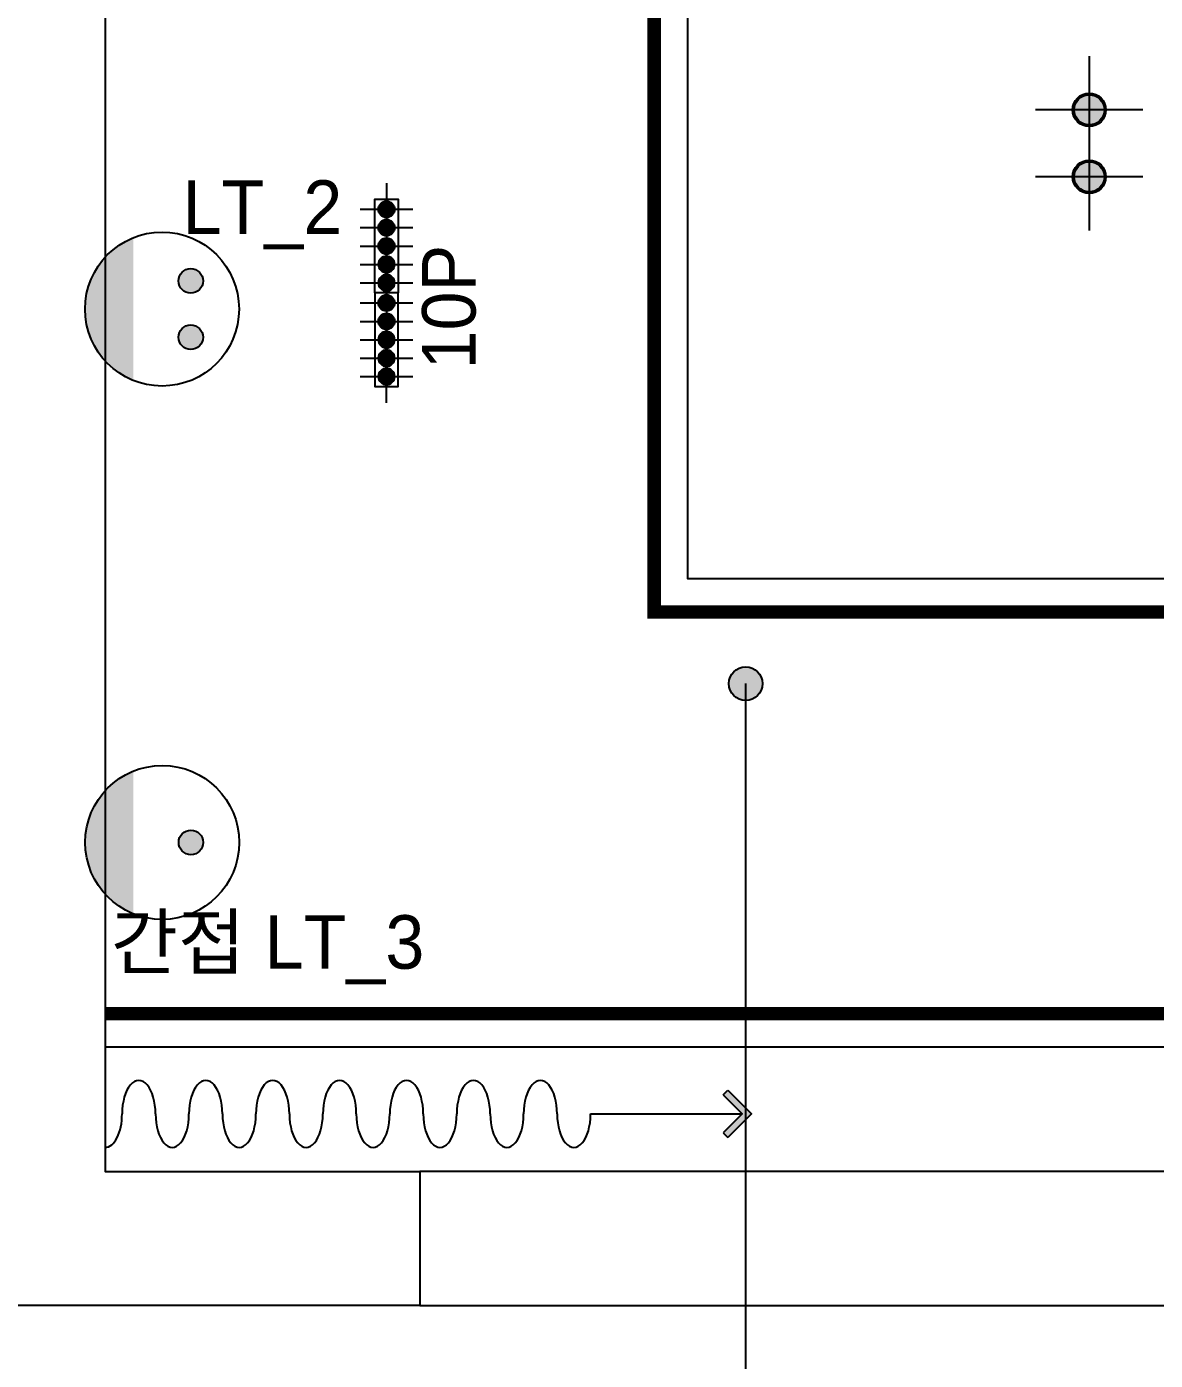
# Model space of a CAD drawing. Header units: millimetres. Extents: x 118028 to 193504, y 42792 to 96100.
# Drawn here: x 176109 to 177795, y 62446 to 64438 of the extents above; entities that cross this region are included whole.
import ezdxf

# ---------------------------------------------------------------- set-up
doc = ezdxf.new("R2010")
doc.units = ezdxf.units.MM
doc.header["$LTSCALE"] = 30
doc.linetypes.add('DASHEDX2', pattern=[1.5, 1, -0.5])
doc.linetypes.add('HIDDEN', pattern=[9.525, 6.35, -3.175])
for name, color, linetype in [('0-ELC TEXT', 7, 'Continuous'), ('01. F-소품', 3, 'Continuous'), ('2CONTINUOUS', 2, 'Continuous'), ('3.기호.계단선', 30, 'Continuous'), ('C-WIN', 4, 'Continuous'), ('CEIL-LIGHT', 7, 'Continuous'), ('RC-LIGHT', 7, 'Continuous'), ('설비', 140, 'Continuous')]:
    doc.layers.add(name, color=color, linetype=linetype)
doc.styles.add('코레일둥고', font='Korail_Round_Gothic_Medium.ttf')

# ---------------------------------------------------------------- blocks, each defined once
blk = doc.blocks.new('FFSFDF')
at = {"layer": '01. F-소품'}
blk.add_hatch(color=8, dxfattribs=at).paths.add_polyline_path([(1567672.9, 1746751.1), (1567679.9, 1746744.1), (1567715.3, 1746779.4), (1567679.9, 1746814.8), (1567672.9, 1746807.7), (1567701.2, 1746779.4)])
at = {"layer": '01. F-소품', "color": 8}
for p, q in [((1567672.9, 1746807.7), (1567679.9, 1746814.8)), ((1567474.8, 1746779.4), (1567701.2, 1746779.4)), ((1567672.9, 1746751.1), (1567679.9, 1746744.1))]:
    blk.add_line(p, q, dxfattribs=at)
for points in [[(1567679.9, 1746814.8), (1567715.3, 1746779.4), (1567679.9, 1746744.1)], [(1567672.9, 1746807.7), (1567701.2, 1746779.4), (1567672.9, 1746751.1)]]:
    blk.add_lwpolyline(points, dxfattribs=at)
for centre, start_param, end_param in [((1566799.8, 1746779.4), 1.570796, 4.712389), ((1566899.8, 1746779.4), 1.570796, 4.712389), ((1566999.8, 1746779.4), 1.570796, 4.712389), ((1567099.8, 1746779.4), 1.570796, 4.712389), ((1567199.8, 1746779.4), 1.570796, 4.712389), ((1567299.8, 1746779.4), 1.570796, 4.712389), ((1567399.8, 1746779.4), 1.570796, 4.712389), ((1566749.8, 1746779.4), 6.283185, 7.853982), ((1566849.8, 1746779.4), 4.712389, 7.853982), ((1566949.8, 1746779.4), 4.712389, 7.853982), ((1567049.8, 1746779.4), 4.712389, 7.853982), ((1567149.8, 1746779.4), 4.712389, 7.853982), ((1567249.8, 1746779.4), 4.712389, 7.853982), ((1567349.8, 1746779.4), 4.712389, 7.853982), ((1567449.8, 1746779.4), 4.712389, 7.853982)]:
    blk.add_ellipse(centre, major_axis=(0, -50), ratio=0.5, start_param=start_param, end_param=end_param, dxfattribs=at)
blk = doc.blocks.new('1')
at = {"linetype": 'Continuous'}
h = blk.add_hatch(color=4, dxfattribs=at)
h.dxf.hatch_style = 1
edge = h.paths.add_edge_path()
edge.add_arc((11539653.5, -14273503.8), 37.5, 0, 360)
at = {"color": 1, "linetype": 'Continuous'}
for p, q in [((11539653.5, -14273637.1), (11539653.5, -14273370.5)), ((11539520.2, -14273503.8), (11539786.8, -14273503.8))]:
    blk.add_line(p, q, dxfattribs=at)
at = {"color": 4, "linetype": 'Continuous'}
for radius in [41.5, 37.5]:
    blk.add_circle((11539653.5, -14273503.8), radius, dxfattribs=at)
blk = doc.blocks.new("5RN'")
at = {"layer": 'RC-LIGHT'}
blk.add_lwpolyline([(188137.5, 27400.3), (188277.5, 27400.3), (188277.5, 27435.3), (188137.5, 27435.3)], close=True, dxfattribs=at)
at = {"layer": 'RC-LIGHT', "yscale": 0.2948704765105351, "zscale": 0.2948704765105351}
for p, xscale in [((-3214550.6, 4236252.7), 0.2948704765105351), ((-3214523.1, 4236252.7), 0.2948704765105351), ((3590910.6, 4236252.7), -0.2948704765105351), ((3590938.1, 4236252.7), -0.2948704765105351), ((3590965.5, 4236252.7), -0.2948704765105351)]:
    blk.add_blockref('1', p, dxfattribs=dict(at, xscale=xscale))
blk = doc.blocks.new('DLFRN')
at = {"layer": '설비'}
h = blk.add_hatch(color=140, dxfattribs=at)
edge = h.paths.add_edge_path()
edge.add_arc((236552.3, 104850.7), 18.3, 0, 360)
h = blk.add_hatch(color=140, dxfattribs=at)
edge = h.paths.add_edge_path()
edge.add_line((236658.9, 104764.8), (236445.6, 104764.8))
edge.add_ellipse((236552.3, 104807.8), major_axis=(81.3, 81.3), ratio=1, start_angle=156.9578, end_angle=293.0422)
at = {"layer": '설비', "color": 140}
for centre, radius in [((236552.3, 104807.8), 115), ((236552.3, 104850.7), 18.3)]:
    blk.add_circle(centre, radius, dxfattribs=at)
blk = doc.blocks.new('egoo')
at = {"layer": '설비'}
h = blk.add_hatch(color=140, dxfattribs=at)
edge = h.paths.add_edge_path()
edge.add_arc((1015645.3, 443433.7), 22.3, 0, 360)
h = blk.add_hatch(color=140, dxfattribs=at)
edge = h.paths.add_edge_path()
edge.add_arc((1015747.7, 443433.7), 22.3, 0, 360)
h = blk.add_hatch(color=140, dxfattribs=at)
edge = h.paths.add_edge_path()
edge.add_line((1015826.3, 443329.1), (1015566.6, 443329.1))
edge.add_ellipse((1015696.5, 443381.5), major_axis=(99, 99), ratio=1, start_angle=156.9578, end_angle=293.0422)
at = {"layer": '설비', "color": 140}
for centre, radius in [((1015696.5, 443381.5), 140), ((1015645.3, 443433.7), 22.3), ((1015747.7, 443433.7), 22.3)]:
    blk.add_circle(centre, radius, dxfattribs=at)
blk = doc.blocks.new('vusaudeh')
at = {"layer": '2CONTINUOUS'}
blk.add_lwpolyline([(150896.4, 80947.8), (149788.9, 80947.8), (149788.9, 81147.8), (150241.4, 81147.8), (150241.4, 85711.8), (150426.4, 85711.8), (150426.4, 81147.8), (150896.4, 81147.8), (150896.4, 80947.8)], dxfattribs=at)
at = {"layer": 'C-WIN'}
blk.add_lwpolyline([(154771.4, 81147.8), (150896.4, 81147.8), (150896.4, 80947.8), (154771.4, 80947.8)], close=True, dxfattribs=at)
blk = doc.blocks.new('cjswjdeh2')
blk.add_blockref('vusaudeh', (59803.1, -18420))

msp = doc.modelspace()

# ---------------------------------------------------------------- hatches: boundary and pattern name
at = {"layer": '0-ELC TEXT'}
h = msp.add_hatch(color=256, dxfattribs=at)
h.dxf.hatch_style = 1
edge = h.paths.add_edge_path()
edge.add_arc((177183.1, 63456.6), 25, 0, 360, ccw=False)

# ---------------------------------------------------------------- linework, layer by layer
msp.add_line((177183.1, 62294.3), (177183.1, 63456.6), dxfattribs=at)
msp.add_circle((177183.1, 63456.6), 25, dxfattribs=at)
at = {"layer": 'CEIL-LIGHT', "color": 10, "linetype": 'HIDDEN', "const_width": 20}
msp.add_lwpolyline([(180001.4, 66716.8), (177046.4, 66716.8), (177046.4, 63563.8), (180001.4, 63563.8)], close=True, dxfattribs=at)
at = {"layer": 'CEIL-LIGHT'}
msp.add_lwpolyline([(179951.4, 66666.8), (177096.4, 66666.8), (177096.4, 63613.8), (179951.4, 63613.8)], close=True, dxfattribs=at)
at = {"layer": 'CEIL-LIGHT', "color": 10, "linetype": 'HIDDEN', "const_width": 20}
msp.add_lwpolyline([(176226.4, 62963.8), (180851.4, 62963.8)], dxfattribs=at)
at = {"layer": 'CEIL-LIGHT'}
msp.add_lwpolyline([(180851.4, 62713.8), (180851.4, 62913.8), (176226.4, 62913.8)], dxfattribs=at)

# ---------------------------------------------------------------- block references
msp.add_blockref('cjswjdeh2', (-34003.1, 0))
at = {"color": 0}
msp.add_blockref('FFSFDF', (-1390523.4, -1683965.6), dxfattribs=at)
at = {"layer": 'RC-LIGHT', "xscale": 0.6024096385271789, "yscale": 0.6024096385271789, "zscale": 0.6024096385271789, "rotation": 180}
for p in [(7129294.9, -8534182.5), (7129294.9, -8534282.5)]:
    msp.add_blockref('1', p, dxfattribs=at)
at = {"layer": 'RC-LIGHT', "xscale": -1, "rotation": 269.9999999999999}
msp.add_blockref("5RN'", (149228.6, -124097.2), dxfattribs=at)
at = {"layer": 'RC-LIGHT', "rotation": 269.9999999999999}
msp.add_blockref("5RN'", (149228.6, 252177.8), dxfattribs=at)
at = {"layer": '설비', "color": 140, "xscale": 0.8214285869294655, "yscale": 0.8214285869294655, "zscale": 0.8214285869294655, "rotation": 270}
msp.add_blockref('egoo', (-187895.1, 898338.3), dxfattribs=at)
at = {"layer": '설비', "rotation": 270}
msp.add_blockref('DLFRN', (71503.6, 299771.7), dxfattribs=at)

# ---------------------------------------------------------------- texts
at = {"layer": '0-ELC TEXT', "color": 7, "linetype": 'DASHEDX2', "style": '코레일둥고'}
msp.add_text('10P', height=80, rotation=90, dxfattribs=at).set_placement((176779.6, 63926))
at = {"layer": '3.기호.계단선', "style": '코레일둥고'}
for s, p in [('LT_2', (176341.9, 64128.5)), ('간접 LT_3', (176234.6, 63030.7))]:
    msp.add_text(s, height=80, dxfattribs=at).set_placement(p)

doc.saveas('drawing.dxf')
